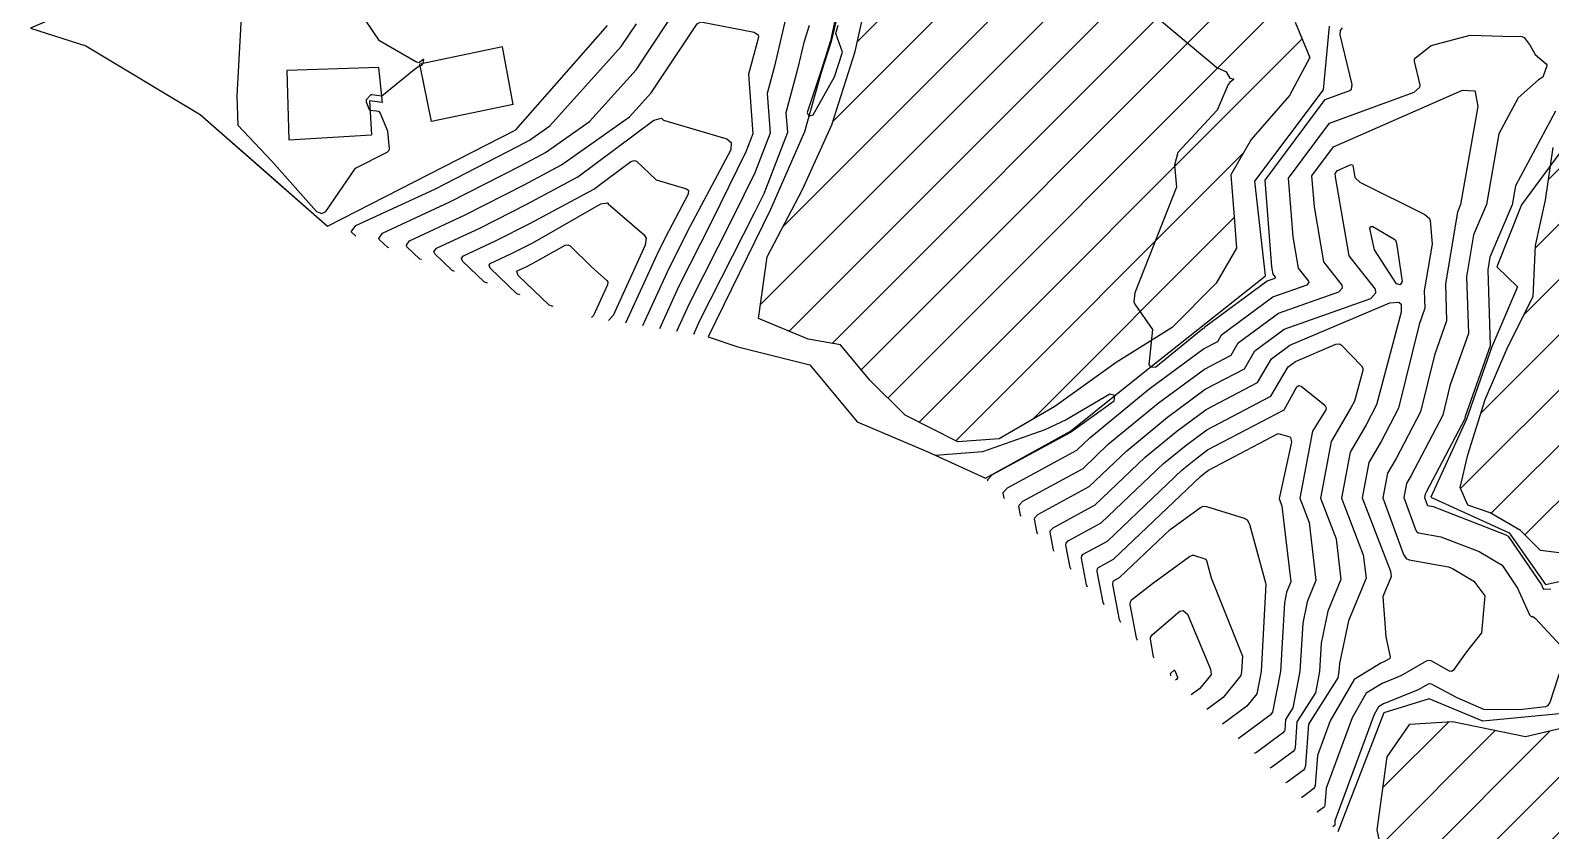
# Model space of a CAD drawing. Extents: x 13365 to 36625, y 86498 to 171760.
# Drawn here: x 17575 to 17818.2, y 88857.6 to 88985.5 of the extents above; entities that cross this region are included whole.
import ezdxf

# ---------------------------------------------------------------- set-up
doc = ezdxf.new("R2010")
doc.units = 0
doc.header["$LTSCALE"] = 5
doc.header["$MEASUREMENT"] = 0
doc.linetypes.add('A_CONTINUOUS_LINE', pattern=[0])
for name, color, linetype in [('CONTOUR', 255, 'Continuous'), ('EXISTING BUILDING', 21, 'A_CONTINUOUS_LINE'), ('Institutional', 151, 'Continuous'), ('Recreational', 73, 'Continuous'), ('RELIEF', 255, 'A_CONTINUOUS_LINE')]:
    doc.layers.add(name, color=color, linetype=linetype)

msp = doc.modelspace()

# ---------------------------------------------------------------- hatches: boundary and pattern name
at = {"layer": 'Institutional', "linetype": 'Continuous'}
h = msp.add_hatch(dxfattribs=at)
h.set_pattern_fill('ANSI31', color=256, scale=50, style=0)
h.paths.add_polyline_path([(17828.22, 88995.79), (17839.42, 88996.75), (17856.06, 88995.79), (17872.06, 88995.79), (17891.57, 88997.07), (17905.01, 88999.63), (17925.49, 89003.15), (17945.33, 89008.58), (17961.06, 89014.73), (17972.26, 89020.16), (17986.66, 89027.83), (17995.94, 89035.5), (18003.62, 89041.58), (18011.3, 89044.77), (18019.3, 89044.77), (18027.3, 89042.22), (18035.62, 89036.14), (18043.62, 89032.31), (18053.96, 89032.67), (18063.88, 89036.51), (18080.52, 89047.06), (18094.27, 89055.05), (18105.56, 89062.81), (18117.08, 89068.24), (18131.8, 89076.88), (18143.64, 89081.35), (18157.4, 89086.15), (18170.19, 89091.58), (18184.91, 89096.69), (18199.63, 89100.53), (18214.99, 89102.13), (18226.99, 89102.2), (18240.11, 89104.12), (18254.51, 89109.23), (18264.43, 89112.75), (18276.27, 89117.22), (18288.11, 89122.66), (18292.91, 89122.02), (18295.15, 89121.06), (18296.11, 89118.5), (18295.79, 89116.26), (18291.63, 89111.79), (18285.55, 89106.35), (18278.83, 89097.4), (18272.11, 89087.49), (18266.99, 89078.22), (18263.47, 89070.55), (18259.31, 89064.16), (18252.59, 89057.13), (18241.68, 89048.4), (18229.84, 89039.77), (18222.16, 89031.77), (18211.92, 89024.42), (18202.96, 89017.39), (18194.64, 89012.92), (18180.24, 89008.76), (18163.28, 89002.37), (18147.28, 88998.85), (18130.23, 88996.22), (18113.91, 88993.02), (18097.92, 88990.14), (18084.16, 88988.22), (18077.44, 88986.63), (18073.92, 88983.43), (18069.44, 88977.04), (18064.96, 88970.96), (18062.4, 88967.77), (18058.56, 88965.53), (18051.84, 88963.93), (18046.72, 88959.77), (18042.56, 88954.34), (18028.89, 88942.43), (18018.87, 88933.67), (18007.6, 88924.29), (17996.32, 88911.14), (17991, 88902.82), (17985.36, 88892.37), (17977.72, 88882.32), (17970.48, 88873.47), (17958.4, 88862.22), (17945.12, 88848.95), (17939.05, 88839.17), (17934.22, 88830.73), (17928.59, 88821.08), (17925.37, 88811.84), (17926.17, 88800.18), (17925.37, 88793.34), (17918.12, 88791.74), (17908.06, 88788.12), (17899.61, 88782.89), (17890.76, 88778.07), (17880.7, 88771.64), (17872.65, 88766.81), (17867.02, 88761.59), (17858.17, 88756.76), (17851.33, 88753.55), (17842.88, 88751.54), (17834.02, 88753.55), (17829.19, 88758.77), (17823.56, 88766.41), (17816.72, 88780.08), (17811.49, 88795.76), (17806.66, 88806.21), (17800.62, 88824.3), (17793.71, 88842.49), (17790.49, 88857.76), (17792.1, 88869.42), (17795.72, 88874.64), (17802.57, 88875.05), (17814.23, 88872.63), (17822.68, 88874.64), (17829.53, 88880.67), (17834.35, 88887.91), (17833.95, 88895.55), (17829.12, 88901.58), (17823.09, 88901.58), (17816.65, 88902.38), (17813.43, 88905.6), (17808.6, 88908.41), (17804.98, 88909.62), (17803.77, 88912.43), (17804.98, 88917.66), (17807.8, 88926.5), (17811.42, 88934.94), (17815.44, 88942.98), (17815.83, 88951.12), (17817.44, 88958.36), (17818.65, 88966.8), (17822.67, 88974.04), (17825.49, 88983.68), (17826.7, 88991.32)])
at = {"layer": 'Recreational', "linetype": 'Continuous'}
h = msp.add_hatch(dxfattribs=at)
h.set_pattern_fill('ANSI31', color=256, scale=50, style=0)
h.paths.add_polyline_path([(17691.51, 88939.46), (17692.92, 88949.31), (17698.55, 88960.09), (17703.25, 88970.41), (17707, 88982.13), (17708.88, 88990.57), (17713.1, 89000.41), (17720.61, 89003.69), (17730.94, 89001.82), (17743.14, 88999.47), (17758.63, 88993.38), (17770.83, 88991.04), (17777.4, 88986.82), (17779.75, 88981.19), (17776.46, 88975.09), (17770.36, 88968.06), (17767.08, 88962.43), (17767.55, 88956.34), (17768.02, 88950.71), (17764.73, 88945.09), (17757.69, 88938.05), (17748.77, 88932.43), (17738.92, 88925.39), (17730, 88920.24), (17723.43, 88919.77), (17714.98, 88923.99), (17709.35, 88929.61), (17704.65, 88935.24), (17699.49, 88936.18)])

# ---------------------------------------------------------------- linework, layer by layer
at = {"layer": 'CONTOUR', "color": 252, "linetype": 'A_CONTINUOUS_LINE'}
for points in [[(17705.29, 88994.25), (17703.04, 88983.83), (17701.48, 88978.94), (17701.44, 88978.8), (17699.29, 88972.41), (17699.58, 88971.79), (17700.27, 88972), (17703.69, 88978.1), (17704.95, 88982.05), (17703.92, 88985.03), (17704.28, 88986.34)], [(17747.45, 88994.19), (17764.84, 88979.59), (17766.34, 88978.89), (17766.91, 88977.88), (17767.49, 88977.75), (17767.52, 88977.72), (17767.5, 88977.65), (17766.91, 88977.17), (17766.66, 88976.87), (17764.9, 88972.77), (17758.6, 88966), (17758.1, 88963.95), (17758.41, 88960.43), (17751.75, 88943.54), (17751.58, 88942.1), (17751.71, 88941.73), (17754.53, 88937.69), (17753.98, 88932.13), (17754.23, 88931.68), (17755.11, 88931.75), (17762.6, 88937.85), (17762.87, 88937.99), (17762.94, 88938.12), (17772.92, 88945.48), (17774.18, 88945.93), (17774.26, 88946.01), (17774.25, 88946.07), (17773.87, 88946.55), (17773.67, 88947.71), (17772.6, 88961.55), (17782.19, 88974.48), (17786.14, 88975.91), (17786.4, 88976.14), (17786.51, 88976.86), (17784.58, 88984.78), (17784.64, 88985.49), (17784.95, 88985.93)], [(17609, 88991.56), (17608.06, 88975.04), (17608.21, 88970.36), (17613.64, 88964.67), (17620.82, 88956.58), (17621.68, 88956.24), (17622.31, 88956.58), (17627.04, 88963.5), (17632.13, 88966.04), (17632.46, 88966.36), (17632.5, 88966.59), (17632.21, 88969.39), (17631.02, 88972.31), (17630.87, 88972.51), (17630.76, 88972.55), (17629.47, 88972.69), (17629.36, 88972.73), (17629.3, 88972.82), (17628.8, 88974.04), (17628.79, 88974.44), (17629.48, 88975.2), (17629.55, 88975.24), (17629.68, 88975.25), (17631.26, 88975.03), (17636.46, 88979.25), (17637.36, 88979.91), (17637.68, 88979.97), (17637.9, 88980.25), (17637.96, 88980.81), (17637.94, 88980.85)], [(17637.94, 88980.85), (17637.86, 88980.85), (17637.27, 88980.38), (17637.21, 88980.35), (17636.68, 88980.48), (17630.88, 88983.82), (17627.42, 88988.97)], [(17819.02, 88972.58), (17812.62, 88960.65), (17812.09, 88957.64), (17808.53, 88949.24), (17808.2, 88947.23), (17808.58, 88935.07), (17804.59, 88923.79), (17804.5, 88923.43), (17798.36, 88911.7), (17798.18, 88911.39), (17798.08, 88910.87), (17798.51, 88909.68), (17798.57, 88909.6), (17798.63, 88909.57), (17799.46, 88909.42), (17811.07, 88904.89), (17811.48, 88904.65), (17816.78, 88896.87), (17817.06, 88896.25), (17817.09, 88896.21), (17817.19, 88896.19), (17818.3, 88896.25)], [(17648.15, 88945.13), (17647.71, 88945.26), (17644.17, 88948.64), (17644.02, 88949.08), (17644.31, 88949.48), (17649.47, 88951.87), (17654.93, 88954.67), (17665.17, 88960.14), (17671.12, 88964.56), (17671.71, 88964.72), (17672.03, 88964.59), (17675.14, 88961.61), (17679.99, 88960.19), (17680.31, 88959.9), (17680.29, 88959.33), (17677.17, 88953.49), (17675.53, 88950.25), (17670.23, 88938.72)], [(17741.52, 88899.36), (17741.36, 88899.65), (17740.7, 88903.22), (17740.74, 88903.54), (17741.07, 88903.9), (17746.37, 88906.78), (17756.34, 88916.27), (17759.92, 88919.23), (17763.25, 88921.68), (17773.5, 88927.06), (17776.27, 88931.74), (17777.45, 88932.61), (17783.89, 88935.34), (17784.45, 88935.39), (17784.8, 88935.19), (17787.98, 88931.9), (17788.18, 88931.55), (17788.18, 88931.15), (17786.86, 88926.23), (17786.31, 88925.17), (17783.16, 88919.78), (17781.45, 88910.74), (17783.94, 88904.27), (17784.71, 88897.77), (17782.59, 88892.67), (17781.52, 88887.56), (17781.27, 88883.02), (17780.61, 88879.64), (17777.67, 88874.99), (17777.37, 88870.84), (17777.28, 88870.52), (17777.04, 88870.25), (17773.65, 88867.74), (17773.32, 88867.59)], [(17728.19, 88913.54), (17728.19, 88913.55), (17728.17, 88913.65), (17728.17, 88913.65), (17728.95, 88914.51), (17741.49, 88921.31), (17741.59, 88921.41), (17748.4, 88926.29), (17748.54, 88927.15), (17747.73, 88927.37), (17740.73, 88923.27), (17737.34, 88921.65), (17727.34, 88918.13), (17719.83, 88917.59)], [(17754.84, 88885.18), (17754.73, 88885.41), (17754.21, 88888.22), (17754.23, 88888.47), (17754.52, 88888.88), (17758.93, 88892.68), (17759.47, 88892.81), (17760.16, 88892.23), (17763.82, 88883.41), (17763.94, 88882.58), (17763.85, 88882.39), (17762.13, 88880.34), (17760.73, 88879.3)]]:
    msp.add_lwpolyline(points, dxfattribs=at)
at = {"layer": 'CONTOUR', "color": 33, "linetype": 'A_CONTINUOUS_LINE'}
for points in [[(17627.11, 88952.62), (17627.03, 88952.65), (17626.4, 88953.25), (17626.38, 88953.32), (17627.09, 88954.31), (17639.73, 88960.16), (17653.09, 88967), (17654.89, 88967.96), (17658.14, 88970.24), (17669.57, 88982.92), (17672.01, 88986.58)], [(17632.37, 88950.75), (17632.2, 88950.8), (17630.85, 88952.09), (17630.79, 88952.26), (17631.39, 88953.1), (17642.16, 88958.09), (17653.55, 88963.92), (17657.46, 88966.01), (17664.51, 88970.95), (17671.98, 88979.23), (17677.09, 88986.92)], [(17637.63, 88948.88), (17637.37, 88948.95), (17635.29, 88950.94), (17635.2, 88951.2), (17635.7, 88951.9), (17644.6, 88956.01), (17654.01, 88960.83), (17660.03, 88964.05), (17670.88, 88971.67), (17674.38, 88975.55), (17681.72, 88986.58), (17682.3, 88986.86), (17690.85, 88985.22), (17691.45, 88984.8), (17691.5, 88984.44), (17690.39, 88980.29), (17689.93, 88978.54), (17690.6, 88968.97), (17689.49, 88966.1), (17684.01, 88954.9), (17678.79, 88944.62), (17675.67, 88937.82)], [(17696.05, 88988.24), (17694.08, 88979.79), (17692.93, 88975.45), (17693.37, 88969.08), (17690.93, 88962.76), (17687.43, 88955.61), (17680.42, 88941.8), (17678.39, 88937.38)], [(17699.63, 88986.32), (17698.76, 88983.59), (17697.76, 88979.3), (17695.92, 88972.36), (17696.14, 88969.19), (17692.37, 88959.41), (17690.85, 88956.32), (17682.05, 88938.99), (17681.11, 88936.93)], [(17730.86, 88910.71), (17730.82, 88910.77), (17730.67, 88911.56), (17730.68, 88911.63), (17731.38, 88912.39), (17742.46, 88918.41), (17744.54, 88920.38), (17753.96, 88928.16), (17762.73, 88934.62), (17765, 88935.81), (17765.61, 88936.84), (17773.83, 88942.91), (17779.28, 88944.83), (17779.61, 88945.2), (17779.57, 88945.43), (17777.92, 88947.53), (17777.06, 88952.51), (17776.33, 88961.91), (17782.85, 88970.69), (17796.43, 88975.64), (17797.32, 88976.42), (17797.38, 88976.77), (17796.45, 88980.58), (17796.47, 88980.92), (17796.62, 88981.13), (17799.15, 88983.12), (17805.38, 88984.74), (17810.59, 88984.61), (17813.66, 88984.51), (17813.9, 88984.45), (17814, 88984.37), (17814.97, 88983.1), (17815.76, 88981.68), (17817.54, 88980.15), (17817.64, 88979.99), (17817.64, 88979.84), (17817.02, 88978.04), (17816.29, 88977.62), (17813.03, 88974.71), (17809.94, 88968.97), (17807.97, 88957.67), (17805.93, 88952.86), (17804.81, 88946.11), (17805.1, 88937.08), (17802.14, 88928.7), (17800.98, 88923.99), (17795.95, 88914.39), (17795.17, 88913.07), (17794.75, 88910.85), (17796.61, 88905.72), (17796.86, 88905.36), (17797.12, 88905.23), (17800.67, 88904.59), (17806.8, 88902.2), (17810.47, 88900.05), (17812.97, 88896.38), (17814.86, 88892.1), (17815.11, 88891.81), (17815.13, 88891.81), (17815.36, 88891.82), (17815.38, 88891.82), (17815.83, 88891.51), (17820.53, 88886.47)], [(17733.52, 88907.87), (17733.46, 88907.99), (17733.18, 88909.48), (17733.2, 88909.61), (17733.8, 88910.27), (17743.44, 88915.5), (17747.49, 88919.36), (17755.45, 88925.92), (17762.86, 88931.38), (17767.12, 88933.62), (17768.27, 88935.57), (17774.73, 88940.33), (17784.37, 88943.74), (17784.96, 88944.39), (17784.89, 88944.79), (17781.98, 88948.5), (17780.45, 88957.31), (17780.07, 88962.27), (17783.5, 88966.9), (17804.14, 88975.95), (17806.06, 88975.84), (17806.18, 88975.68), (17806.58, 88973.36), (17803.85, 88957.7), (17803.34, 88956.48), (17801.43, 88944.98), (17801.61, 88939.08), (17799.68, 88933.61), (17797.45, 88924.55), (17793.54, 88917.08), (17792.17, 88914.75), (17791.43, 88910.82), (17794.71, 88901.75), (17795.16, 88901.12), (17795.62, 88900.9), (17801.89, 88899.76), (17802.53, 88899.51), (17805.97, 88897.49), (17807.72, 88895.15), (17807.19, 88889.23), (17804.77, 88886.21), (17802.65, 88883.2), (17802.4, 88883.03), (17802.09, 88883.07), (17799.12, 88884.75), (17798.83, 88884.82), (17798.46, 88884.72), (17794.3, 88882.33), (17791.3, 88881.12), (17788.76, 88879.56), (17786.48, 88875.65), (17782.34, 88864.38), (17782.15, 88861.67), (17782.09, 88861.46), (17782.01, 88861.38), (17780.97, 88860.6), (17780.87, 88860.56)], [(17642.89, 88947), (17642.54, 88947.11), (17639.73, 88949.79), (17639.61, 88950.14), (17640, 88950.69), (17647.04, 88953.94), (17654.47, 88957.75), (17662.6, 88962.09), (17674.79, 88971.15), (17675.99, 88971.49), (17676.02, 88971.48), (17676.35, 88971.16), (17686.48, 88968.19), (17687.14, 88967.57), (17687.11, 88966.4), (17680.59, 88954.2), (17677.16, 88947.43), (17672.95, 88938.27)], [(17736.19, 88905.04), (17736.09, 88905.21), (17735.69, 88907.39), (17735.71, 88907.59), (17736.22, 88908.15), (17744.42, 88912.59), (17750.44, 88918.33), (17756.94, 88923.69), (17762.99, 88928.15), (17769.25, 88931.43), (17770.94, 88934.29), (17775.64, 88937.76), (17789.46, 88942.65), (17790.31, 88943.58), (17790.21, 88944.16), (17786.03, 88949.48), (17783.84, 88962.1), (17783.8, 88962.63), (17784.16, 88963.11), (17786.33, 88964.06), (17786.53, 88964.05), (17786.63, 88963.91), (17786.91, 88962.07), (17786.98, 88961.92), (17787.73, 88961.27), (17798.11, 88956.11), (17798.85, 88955.43), (17798.96, 88955.14), (17799.29, 88951.35), (17798.04, 88943.86), (17798.13, 88941.09), (17797.22, 88938.52), (17793.92, 88925.11), (17791.13, 88919.78), (17789.17, 88916.42), (17788.1, 88910.79), (17792.62, 88899.06), (17792.73, 88898.17), (17791.42, 88895.02), (17791.9, 88888.59), (17792.58, 88885.37), (17792.55, 88885.1), (17792.49, 88885.04), (17791.56, 88884.56), (17791.11, 88884.38), (17786.81, 88881.74), (17782.96, 88875.13), (17780.93, 88869.6), (17780.59, 88864.84), (17780.48, 88864.48), (17780.35, 88864.33), (17778.53, 88862.98), (17778.35, 88862.9)], [(17653.41, 88943.26), (17652.88, 88943.42), (17648.61, 88947.49), (17648.43, 88948.01), (17648.61, 88948.27), (17651.91, 88949.8), (17655.4, 88951.58), (17666.32, 88957.78), (17667.33, 88957.96), (17667.35, 88957.95), (17667.5, 88957.8), (17673.23, 88952.82), (17673.53, 88952.28), (17673.41, 88951.19), (17668.25, 88939.96), (17667.51, 88939.16)], [(17793.41, 88952), (17793.59, 88951.49), (17794.51, 88945.38), (17794.17, 88944.82), (17793.57, 88945), (17790.09, 88950.45), (17789.32, 88953.87), (17789.44, 88954.17), (17789.82, 88954.19), (17793.16, 88952.22), (17793.41, 88952)], [(17658.67, 88941.39), (17658.05, 88941.57), (17653.05, 88946.33), (17652.84, 88946.95), (17652.92, 88947.06), (17654.35, 88947.72), (17655.86, 88948.5), (17660.59, 88951.18), (17661.03, 88951.26), (17661.38, 88951.09), (17664.79, 88947.7), (17667.27, 88945.53), (17667.41, 88945.3), (17667.35, 88944.83), (17665.11, 88939.96), (17664.79, 88939.61)], [(17738.85, 88902.2), (17738.73, 88902.43), (17738.19, 88905.31), (17738.22, 88905.56), (17738.64, 88906.03), (17745.39, 88909.69), (17753.39, 88917.3), (17758.43, 88921.46), (17763.12, 88924.91), (17771.38, 88929.25), (17773.6, 88933.01), (17776.54, 88935.18), (17792.55, 88941.98), (17793.96, 88942.09), (17793.99, 88942.07), (17794.32, 88941.74), (17794.34, 88941.7), (17794.35, 88940.47), (17790.39, 88925.67), (17788.72, 88922.47), (17786.17, 88918.1), (17784.77, 88910.77), (17788.28, 88901.67), (17788.72, 88897.97), (17785.89, 88891.16), (17784.46, 88884.34), (17784.39, 88883.02), (17784.19, 88882.04), (17779.5, 88874.63), (17779.04, 88868.01), (17778.88, 88867.5), (17778.7, 88867.29), (17776.09, 88865.36), (17775.83, 88865.24)], [(17744.18, 88896.53), (17744, 88896.87), (17743.2, 88901.14), (17743.25, 88901.52), (17743.49, 88901.78), (17747.34, 88903.87), (17759.29, 88915.25), (17761.41, 88917), (17763.38, 88918.45), (17775.63, 88924.87), (17777.62, 88928.53), (17777.91, 88928.73), (17778.34, 88928.63), (17782.13, 88925.59), (17782.35, 88925.21), (17782.3, 88924.89), (17780.16, 88921.46), (17778.12, 88910.72), (17779.6, 88906.88), (17780.71, 88897.58), (17779.3, 88894.18), (17778.59, 88890.79), (17778.15, 88883.02), (17777.02, 88877.23), (17775.83, 88875.35), (17775.71, 88873.67), (17775.67, 88873.54), (17775.38, 88873.21), (17771.21, 88870.12), (17770.8, 88869.93)], [(17746.85, 88893.69), (17746.64, 88894.09), (17745.71, 88899.05), (17745.76, 88899.5), (17745.91, 88899.66), (17748.32, 88900.97), (17762.24, 88914.22), (17762.9, 88914.76), (17763.51, 88915.21), (17774.65, 88921.06), (17776.52, 88920.55), (17776.65, 88920.45), (17776.79, 88919.7), (17774.8, 88910.69), (17775.26, 88909.49), (17776.7, 88897.38), (17776, 88895.7), (17775.65, 88894.01), (17775.04, 88883.02), (17773.77, 88876.53), (17773.38, 88876.05), (17768.28, 88872.27)], [(17749.51, 88890.86), (17749.27, 88891.3), (17748.21, 88896.97), (17748.28, 88897.47), (17748.34, 88897.54), (17749.29, 88898.06), (17757.39, 88905.76), (17762.21, 88909.28), (17762.65, 88909.46), (17763.2, 88909.42), (17769.21, 88907.55), (17769.68, 88907.26), (17770.07, 88906.59), (17772.62, 88897.2), (17772.7, 88896.98), (17771.92, 88883.02), (17771.23, 88879.46), (17769.63, 88877.48), (17765.76, 88874.62)], [(17752.18, 88888.02), (17751.97, 88888.44), (17750.99, 88893.73), (17751.02, 88894.2), (17751.22, 88894.48), (17754.56, 88897.13), (17760.45, 88901.42), (17760.98, 88901.64), (17761.14, 88901.62), (17762.92, 88901.07), (17763.06, 88900.99), (17763.17, 88900.79), (17763.92, 88898.02), (17768.94, 88885.47), (17768.8, 88883.01), (17768.68, 88882.39), (17765.88, 88878.91), (17763.25, 88876.96)], [(17820.62, 88885.8), (17818.12, 88878.09), (17817.74, 88877.56), (17817.43, 88877.42), (17813.28, 88876.93), (17807.54, 88876.95), (17803.28, 88878.83), (17799.17, 88880.99), (17798.81, 88881.07), (17798.67, 88881.03), (17797.04, 88880.09), (17791.49, 88877.87), (17790.71, 88877.38), (17790, 88876.17), (17783.75, 88859.17), (17783.7, 88858.49), (17783.69, 88858.44), (17783.67, 88858.42), (17783.41, 88858.23), (17783.39, 88858.21)], [(17757.51, 88882.35), (17757.5, 88882.38), (17757.43, 88882.71), (17757.44, 88882.74), (17757.47, 88882.79), (17758, 88883.24), (17758.06, 88883.26), (17758.14, 88883.19), (17758.58, 88882.14), (17758.59, 88882.04), (17758.58, 88882.02), (17758.38, 88881.77), (17758.21, 88881.65)]]:
    msp.add_lwpolyline(points, dxfattribs=at)
at = {"layer": 'EXISTING BUILDING', "linetype": 'A_CONTINUOUS_LINE'}
for points in [[(17652.28, 88973.67), (17650.57, 88982.86), (17637.32, 88980.13)], [(17652.28, 88973.67), (17650.57, 88982.86), (17637.32, 88980.13)], [(17631.37, 88973.99), (17630.79, 88979.59), (17616.05, 88979.11)], [(17631.37, 88973.99), (17630.79, 88979.59), (17616.05, 88979.11)], [(17616.05, 88979.11), (17616.41, 88968.02), (17629.6, 88968.81)], [(17652.28, 88973.67), (17639.2, 88970.97), (17637.32, 88980.13)], [(17631.37, 88973.99), (17629.27, 88974.27), (17629.6, 88968.81)]]:
    msp.add_lwpolyline(points, dxfattribs=at)
at = {"layer": 'Institutional', "linetype": 'Continuous'}
for points in [[(17823.09, 88901.58), (17816.65, 88902.38), (17813.43, 88905.6), (17808.6, 88908.41), (17804.98, 88909.62), (17803.77, 88912.43), (17804.98, 88917.66), (17807.8, 88926.5), (17811.42, 88934.94), (17815.44, 88942.98), (17815.83, 88951.12), (17817.44, 88958.36), (17818.65, 88966.8)], [(17793.71, 88842.49), (17790.49, 88857.76), (17792.1, 88869.42), (17795.72, 88874.64), (17802.57, 88875.05), (17814.23, 88872.63), (17822.68, 88874.64)]]:
    msp.add_lwpolyline(points, dxfattribs=at)
at = {"layer": 'Recreational', "linetype": 'Continuous'}
for points in [[(17691.51, 88939.46), (17692.92, 88949.31), (17698.55, 88960.09), (17703.25, 88970.41), (17707, 88982.13), (17708.88, 88990.57)], [(17777.4, 88986.82), (17779.75, 88981.19), (17776.46, 88975.09), (17770.36, 88968.06), (17767.08, 88962.43), (17767.55, 88956.34), (17768.02, 88950.71), (17764.73, 88945.09), (17757.69, 88938.05), (17748.77, 88932.43), (17738.92, 88925.39), (17730, 88920.24), (17723.43, 88919.77), (17714.98, 88923.99), (17709.35, 88929.61), (17704.65, 88935.24), (17699.49, 88936.18), (17691.51, 88939.46)]]:
    msp.add_lwpolyline(points, dxfattribs=at)
at = {"layer": 'RELIEF'}
msp.add_line((17791.58, 88876.41), (17784.22, 88857.44), dxfattribs=at)
for points in [[(17712.94, 89002.94), (17705.63, 88994.41), (17703.16, 88983.75), (17701.57, 88978.78), (17698.88, 88969.3), (17693.47, 88956.86), (17683.47, 88936.55), (17688.21, 88934.93), (17699.75, 88932.05), (17707.31, 88922.92), (17718.63, 88918.14), (17727.83, 88913.93), (17741.44, 88921.46), (17752.51, 88930.33), (17772.65, 88946.26), (17770.92, 88961.39), (17781.92, 88976.03), (17782.87, 88986.17)], [(17712.94, 89002.94), (17705.63, 88994.41), (17703.16, 88983.75), (17701.57, 88978.78), (17698.88, 88969.3), (17693.47, 88956.86), (17683.47, 88936.55), (17688.21, 88934.93), (17699.75, 88932.05), (17707.31, 88922.92), (17718.63, 88918.14), (17727.83, 88913.93), (17741.44, 88921.46), (17752.51, 88930.33), (17772.65, 88946.26), (17770.92, 88961.39), (17781.92, 88976.03), (17782.87, 88986.17)], [(17608.69, 88995.6), (17590.74, 88992.63), (17575.04, 88985.88), (17583.93, 88983.02), (17602.22, 88972.07), (17622.57, 88954.24), (17652.7, 88969.63), (17667.38, 88986.28)], [(17608.69, 88995.6), (17590.74, 88992.63), (17575.04, 88985.88), (17583.93, 88983.02), (17602.22, 88972.07), (17612.4, 88963.16), (17622.57, 88954.24), (17652.7, 88969.63), (17667.38, 88986.28)], [(17823.48, 88971), (17813.59, 88957.63), (17809.63, 88947.71), (17812.97, 88944.51), (17808.85, 88934.92), (17804.79, 88923.38), (17799.09, 88910.88), (17811.61, 88905.23), (17817.43, 88896.96), (17827.66, 88899.21)], [(17829.71, 88884.75), (17821.31, 88876.41), (17807.38, 88875.11), (17798.8, 88878.65), (17791.58, 88876.41)]]:
    msp.add_lwpolyline(points, dxfattribs=at)

doc.saveas('drawing.dxf')
